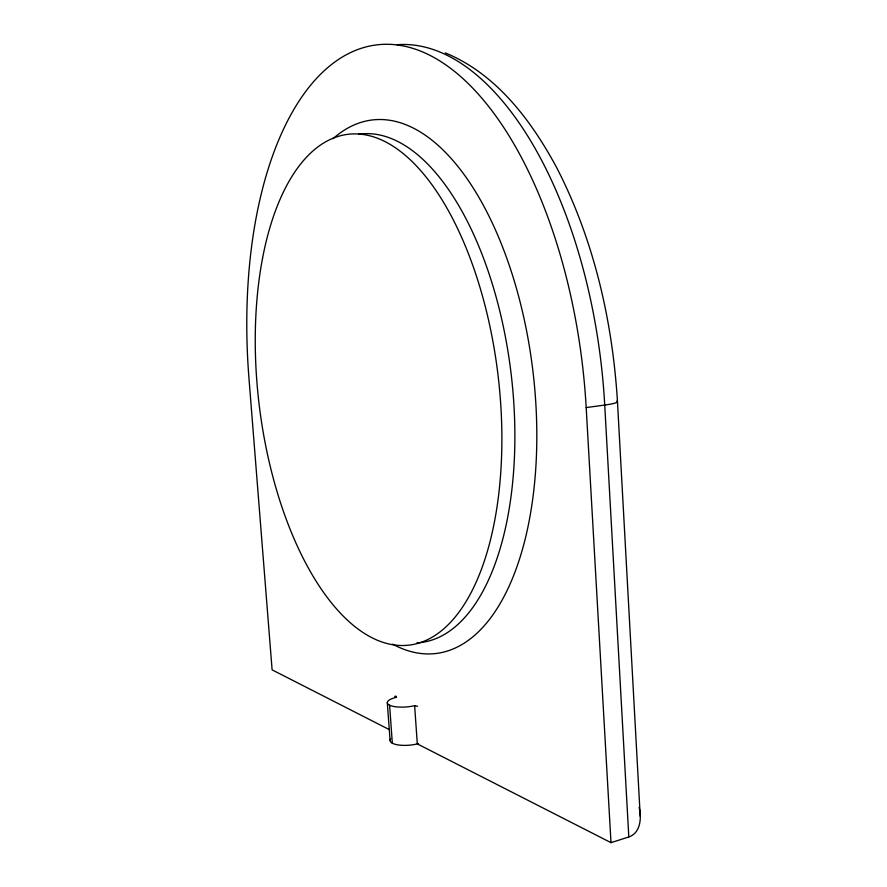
<?xml version="1.0" encoding="UTF-8"?>
<svg xmlns="http://www.w3.org/2000/svg" width="887" height="887" viewBox="0 0 887 887"><rect width="100%" height="100%" fill="white"/><g stroke="black" fill="none" stroke-linecap="round" stroke-linejoin="round"><path stroke-width="1.33" d="M395.957 696.151L394.782 696.428L396.544 697.249A18.239 5.522 -4.1 0 0 389.703 705.265A18.239 5.522 -4.1 0 0 414.628 705.664L417.3 743.883L610.999 842.65L628.816 836.973C640.713 832.971 641.722 817.747 639.106 807.358M417.577 706.263L414.628 705.664M389.326 729.624L272.109 669.851L248.903 377.474A342.36 166.612 83.3 0 1 393.806 44.594A342.36 166.612 83.3 0 1 586.185 407.588L604.723 405.06A32.619 3.426 -3.2 0 0 616.908 401.035M445.285 52.91C496.421 73.854 531.424 120.699 556.836 167.92C593.98 240.155 612.485 320.939 617.474 401.7L640.237 816.306M387.309 702.837L390.058 740.035M389.604 705.209L392.331 743.239M586.185 407.588L610.999 842.65M628.816 836.973L604.723 405.06A340.187 168.907 83.3 0 0 396.955 44.716M418.575 743.528A18.183 5.976 -4.1 0 1 397.653 744.847A18.183 5.976 -4.1 0 1 390.69 738.782M358.581 134.214A256.066 121.641 83.2 0 1 511.378 375.999A256.066 121.641 83.2 0 1 416.912 642.887M333.024 138.694A268.672 129.713 83.2 0 1 532.976 371.609A268.672 129.713 83.2 0 1 392.631 644.15M262.563 258.184A257.23 120.344 83.2 0 0 400.159 645.481A257.23 120.344 83.2 0 0 472.782 265.39A257.23 120.344 83.2 0 0 262.563 258.184"/></g></svg>
